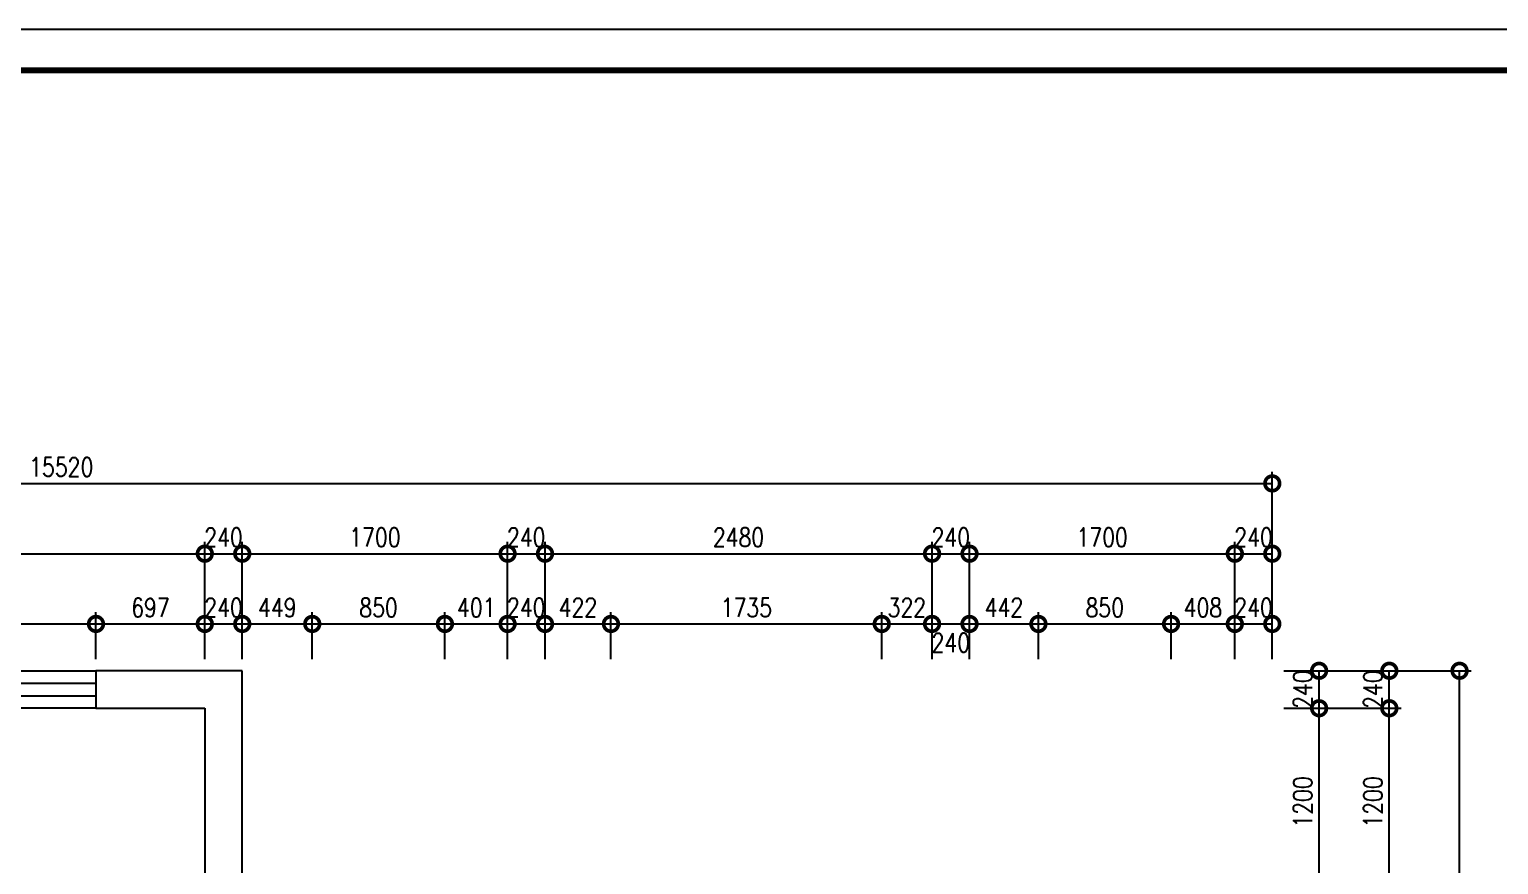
# Model space of a CAD drawing. Header units: millimetres. Extents: x 0 to 211505, y 0 to 22276.
# Drawn here: x 85973 to 95387, y 16926 to 22276 of the extents above; entities that cross this region are included whole.
import ezdxf

# ---------------------------------------------------------------- set-up
doc = ezdxf.new("R2010")
doc.units = ezdxf.units.MM
for name, color, linetype in [('P-墙体', 160, 'Continuous'), ('P-标注', 44, 'Continuous'), ('P-玻璃窗', 136, 'Continuous')]:
    doc.layers.add(name, color=color, linetype=linetype)
doc.styles.add('标准', font='simplex.shx', dxfattribs={"width": 0.8, "bigfont": 'gbcbig.shx'})
doc.dimstyles.new('sjj_1-075', dxfattribs={"dimscale": 75, "dimtxt": 1.6, "dimasz": 2.5, "dimexe": 1, "dimexo": 1, "dimgap": 0.6, "dimtad": 1, "dimdec": 0, "dimzin": 12, "dimdsep": 46, "dimtxsty": '标准', "dimblk": 'DOTSMALL', "dimblk1": 'DOTSMALL', "dimblk2": 'DOTSMALL', "dimcen": 0.125, "dimclrd": 3, "dimclre": 3, "dimclrt": 14, "dimadec": 0, "dimazin": 0, "dimtfac": 1, "dimtdec": 0, "dimtix": 1, "dimtmove": 2, "dimatfit": 3, "dimldrblk": 'DOTSMALL', "dimfxl": 6, "dimfxlon": 1, "dimtvp": 1, "dimtolj": 1, "dimtzin": 0, "dimarcsym": 0})

# ---------------------------------------------------------------- blocks, each defined once
blk = doc.blocks.new('_DotSmall')
at = {"color": 0, "linetype": 'ByBlock', "const_width": 0.5}
blk.add_lwpolyline([(-0.0625, 0, 1), (0.0625, 0, 1)], format="xyb", close=True, dxfattribs=at)
blk = doc.blocks.new('*D1499')
at = {"layer": 'DEFPOINTS', "color": 0}
for p in [(93937.2, 19367.8), (78417.2, 18917.8), (93937.2, 18917.8)]:
    blk.add_point(p, dxfattribs=at)
at = {"layer": 'P-标注', "color": 3, "lineweight": -2}
for p, q in [((78417.2, 18992.8), (78417.2, 19442.8)), ((93937.2, 18992.8), (93937.2, 19442.8)), ((78417.2, 19367.8), (93937.2, 19367.8))]:
    blk.add_line(p, q, dxfattribs=at)
at = {"layer": 'P-标注', "color": 3, "lineweight": -2, "xscale": 187.5, "yscale": 187.5, "zscale": 187.5, "rotation": 180}
blk.add_blockref('_DotSmall', (78417.2, 19367.8), dxfattribs=at)
at = {"layer": 'P-标注', "color": 3, "lineweight": -2, "xscale": 187.5, "yscale": 187.5, "zscale": 187.5}
blk.add_blockref('_DotSmall', (93937.2, 19367.8), dxfattribs=at)
at = {"layer": 'P-标注', "color": 14, "insert": (86177.2, 19472.8), "char_height": 120, "attachment_point": 5, "style": '标准'}
blk.add_mtext('\\A1;15520', dxfattribs=at)
blk = doc.blocks.new('*D1500')
at = {"layer": 'DEFPOINTS', "color": 0}
for p in [(94687.2, 18167.8), (95137.2, 18167.8), (94687.2, 7257.8)]:
    blk.add_point(p, dxfattribs=at)
at = {"layer": 'P-标注', "color": 3, "lineweight": -2}
for p, q in [((94762.2, 18167.8), (95212.2, 18167.8)), ((95137.2, 7257.8), (95137.2, 18167.8)), ((94762.2, 7257.8), (95212.2, 7257.8))]:
    blk.add_line(p, q, dxfattribs=at)
at = {"layer": 'P-标注', "color": 3, "lineweight": -2, "xscale": 187.5, "yscale": 187.5, "zscale": 187.5}
for p, rotation in [((95137.2, 18167.8), 89.99998127603163), ((95137.2, 7257.8), 269.9999812760316)]:
    blk.add_blockref('_DotSmall', p, dxfattribs=dict(at, rotation=rotation))
at = {"layer": 'P-标注', "color": 14, "insert": (95032.2, 12712.8), "char_height": 120, "attachment_point": 5, "rotation": 89.99998, "style": '标准'}
blk.add_mtext('\\A1;10910', dxfattribs=at)
blk = doc.blocks.new('*D1511')
at = {"layer": 'DEFPOINTS', "color": 0}
for p in [(87097.2, 18917.8), (81097.2, 18467.8), (87097.2, 18467.8)]:
    blk.add_point(p, dxfattribs=at)
at = {"layer": 'P-标注', "color": 3, "lineweight": -2}
for p, q in [((81097.2, 18542.8), (81097.2, 18992.8)), ((87097.2, 18542.8), (87097.2, 18992.8)), ((81097.2, 18917.8), (87097.2, 18917.8))]:
    blk.add_line(p, q, dxfattribs=at)
at = {"layer": 'P-标注', "color": 3, "lineweight": -2, "xscale": 187.5, "yscale": 187.5, "zscale": 187.5, "rotation": 180}
blk.add_blockref('_DotSmall', (81097.2, 18917.8), dxfattribs=at)
at = {"layer": 'P-标注', "color": 3, "lineweight": -2, "xscale": 187.5, "yscale": 187.5, "zscale": 187.5}
blk.add_blockref('_DotSmall', (87097.2, 18917.8), dxfattribs=at)
at = {"layer": 'P-标注', "color": 14, "insert": (84097.2, 19022.8), "char_height": 120, "attachment_point": 5, "style": '标准'}
blk.add_mtext('\\A1;6000', dxfattribs=at)
blk = doc.blocks.new('*D1512')
at = {"layer": 'DEFPOINTS', "color": 0}
for p in [(87337.2, 18917.8), (87097.2, 18467.8), (87337.2, 18467.8)]:
    blk.add_point(p, dxfattribs=at)
at = {"layer": 'P-标注', "color": 3, "lineweight": -2}
for p, q in [((87097.2, 18542.8), (87097.2, 18992.8)), ((87337.2, 18542.8), (87337.2, 18992.8)), ((87097.2, 18917.8), (87337.2, 18917.8))]:
    blk.add_line(p, q, dxfattribs=at)
at = {"layer": 'P-标注', "color": 3, "lineweight": -2, "xscale": 187.5, "yscale": 187.5, "zscale": 187.5}
blk.add_blockref('_DotSmall', (87097.2, 18917.8), dxfattribs=at)
at = {"layer": 'P-标注', "color": 3, "lineweight": -2, "xscale": 187.5, "yscale": 187.5, "zscale": 187.5, "rotation": 180}
blk.add_blockref('_DotSmall', (87337.2, 18917.8), dxfattribs=at)
at = {"layer": 'P-标注', "color": 14, "insert": (87217.2, 19022.8), "char_height": 120, "attachment_point": 5, "style": '标准'}
blk.add_mtext('\\A1;240', dxfattribs=at)
blk = doc.blocks.new('*D1513')
at = {"layer": 'DEFPOINTS', "color": 0}
for p in [(89037.2, 18917.8), (87337.2, 18467.8), (89037.2, 18467.8)]:
    blk.add_point(p, dxfattribs=at)
at = {"layer": 'P-标注', "color": 3, "lineweight": -2}
for p, q in [((87337.2, 18542.8), (87337.2, 18992.8)), ((89037.2, 18542.8), (89037.2, 18992.8)), ((87337.2, 18917.8), (89037.2, 18917.8))]:
    blk.add_line(p, q, dxfattribs=at)
at = {"layer": 'P-标注', "color": 3, "lineweight": -2, "xscale": 187.5, "yscale": 187.5, "zscale": 187.5, "rotation": 180}
blk.add_blockref('_DotSmall', (87337.2, 18917.8), dxfattribs=at)
at = {"layer": 'P-标注', "color": 3, "lineweight": -2, "xscale": 187.5, "yscale": 187.5, "zscale": 187.5}
blk.add_blockref('_DotSmall', (89037.2, 18917.8), dxfattribs=at)
at = {"layer": 'P-标注', "color": 14, "insert": (88187.2, 19022.8), "char_height": 120, "attachment_point": 5, "style": '标准'}
blk.add_mtext('\\A1;1700', dxfattribs=at)
blk = doc.blocks.new('*D1514')
at = {"layer": 'DEFPOINTS', "color": 0}
for p in [(89277.2, 18917.8), (89037.2, 18467.8), (89277.2, 18467.8)]:
    blk.add_point(p, dxfattribs=at)
at = {"layer": 'P-标注', "color": 3, "lineweight": -2}
for p, q in [((89037.2, 18542.8), (89037.2, 18992.8)), ((89277.2, 18542.8), (89277.2, 18992.8)), ((89037.2, 18917.8), (89277.2, 18917.8))]:
    blk.add_line(p, q, dxfattribs=at)
at = {"layer": 'P-标注', "color": 3, "lineweight": -2, "xscale": 187.5, "yscale": 187.5, "zscale": 187.5}
blk.add_blockref('_DotSmall', (89037.2, 18917.8), dxfattribs=at)
at = {"layer": 'P-标注', "color": 3, "lineweight": -2, "xscale": 187.5, "yscale": 187.5, "zscale": 187.5, "rotation": 180}
blk.add_blockref('_DotSmall', (89277.2, 18917.8), dxfattribs=at)
at = {"layer": 'P-标注', "color": 14, "insert": (89157.2, 19022.8), "char_height": 120, "attachment_point": 5, "style": '标准'}
blk.add_mtext('\\A1;240', dxfattribs=at)
blk = doc.blocks.new('*D1515')
at = {"layer": 'DEFPOINTS', "color": 0}
for p in [(91757.2, 18917.8), (89277.2, 18467.8), (91757.2, 18467.8)]:
    blk.add_point(p, dxfattribs=at)
at = {"layer": 'P-标注', "color": 3, "lineweight": -2}
for p, q in [((89277.2, 18542.8), (89277.2, 18992.8)), ((91757.2, 18542.8), (91757.2, 18992.8)), ((89277.2, 18917.8), (91757.2, 18917.8))]:
    blk.add_line(p, q, dxfattribs=at)
at = {"layer": 'P-标注', "color": 3, "lineweight": -2, "xscale": 187.5, "yscale": 187.5, "zscale": 187.5, "rotation": 180}
blk.add_blockref('_DotSmall', (89277.2, 18917.8), dxfattribs=at)
at = {"layer": 'P-标注', "color": 3, "lineweight": -2, "xscale": 187.5, "yscale": 187.5, "zscale": 187.5}
blk.add_blockref('_DotSmall', (91757.2, 18917.8), dxfattribs=at)
at = {"layer": 'P-标注', "color": 14, "insert": (90517.2, 19022.8), "char_height": 120, "attachment_point": 5, "style": '标准'}
blk.add_mtext('\\A1;2480', dxfattribs=at)
blk = doc.blocks.new('*D1516')
at = {"layer": 'DEFPOINTS', "color": 0}
for p in [(91997.2, 18917.8), (91757.2, 18467.8), (91997.2, 18467.8)]:
    blk.add_point(p, dxfattribs=at)
at = {"layer": 'P-标注', "color": 3, "lineweight": -2}
for p, q in [((91757.2, 18542.8), (91757.2, 18992.8)), ((91997.2, 18542.8), (91997.2, 18992.8)), ((91757.2, 18917.8), (91997.2, 18917.8))]:
    blk.add_line(p, q, dxfattribs=at)
at = {"layer": 'P-标注', "color": 3, "lineweight": -2, "xscale": 187.5, "yscale": 187.5, "zscale": 187.5}
blk.add_blockref('_DotSmall', (91757.2, 18917.8), dxfattribs=at)
at = {"layer": 'P-标注', "color": 3, "lineweight": -2, "xscale": 187.5, "yscale": 187.5, "zscale": 187.5, "rotation": 180}
blk.add_blockref('_DotSmall', (91997.2, 18917.8), dxfattribs=at)
at = {"layer": 'P-标注', "color": 14, "insert": (91877.2, 19022.8), "char_height": 120, "attachment_point": 5, "style": '标准'}
blk.add_mtext('\\A1;240', dxfattribs=at)
blk = doc.blocks.new('*D1517')
at = {"layer": 'DEFPOINTS', "color": 0}
for p in [(93697.2, 18917.8), (91997.2, 18467.8), (93697.2, 18467.8)]:
    blk.add_point(p, dxfattribs=at)
at = {"layer": 'P-标注', "color": 3, "lineweight": -2}
for p, q in [((91997.2, 18542.8), (91997.2, 18992.8)), ((93697.2, 18542.8), (93697.2, 18992.8)), ((91997.2, 18917.8), (93697.2, 18917.8))]:
    blk.add_line(p, q, dxfattribs=at)
at = {"layer": 'P-标注', "color": 3, "lineweight": -2, "xscale": 187.5, "yscale": 187.5, "zscale": 187.5, "rotation": 180}
blk.add_blockref('_DotSmall', (91997.2, 18917.8), dxfattribs=at)
at = {"layer": 'P-标注', "color": 3, "lineweight": -2, "xscale": 187.5, "yscale": 187.5, "zscale": 187.5}
blk.add_blockref('_DotSmall', (93697.2, 18917.8), dxfattribs=at)
at = {"layer": 'P-标注', "color": 14, "insert": (92847.2, 19022.8), "char_height": 120, "attachment_point": 5, "style": '标准'}
blk.add_mtext('\\A1;1700', dxfattribs=at)
blk = doc.blocks.new('*D1518')
at = {"layer": 'DEFPOINTS', "color": 0}
for p in [(93937.2, 18917.8), (93697.2, 18467.8), (93937.2, 18467.8)]:
    blk.add_point(p, dxfattribs=at)
at = {"layer": 'P-标注', "color": 3, "lineweight": -2}
for p, q in [((93697.2, 18542.8), (93697.2, 18992.8)), ((93937.2, 18542.8), (93937.2, 18992.8)), ((93697.2, 18917.8), (93937.2, 18917.8))]:
    blk.add_line(p, q, dxfattribs=at)
at = {"layer": 'P-标注', "color": 3, "lineweight": -2, "xscale": 187.5, "yscale": 187.5, "zscale": 187.5}
blk.add_blockref('_DotSmall', (93697.2, 18917.8), dxfattribs=at)
at = {"layer": 'P-标注', "color": 3, "lineweight": -2, "xscale": 187.5, "yscale": 187.5, "zscale": 187.5, "rotation": 180}
blk.add_blockref('_DotSmall', (93937.2, 18917.8), dxfattribs=at)
at = {"layer": 'P-标注', "color": 14, "insert": (93817.2, 19022.8), "char_height": 120, "attachment_point": 5, "style": '标准'}
blk.add_mtext('\\A1;240', dxfattribs=at)
blk = doc.blocks.new('*D1527')
at = {"layer": 'DEFPOINTS', "color": 0}
for p in [(94237.2, 17927.8), (94687.2, 17927.8), (94237.2, 16727.8)]:
    blk.add_point(p, dxfattribs=at)
at = {"layer": 'P-标注', "color": 3, "lineweight": -2}
for p, q in [((94312.2, 17927.8), (94762.2, 17927.8)), ((94687.2, 16727.8), (94687.2, 17927.8)), ((94312.2, 16727.8), (94762.2, 16727.8))]:
    blk.add_line(p, q, dxfattribs=at)
at = {"layer": 'P-标注', "color": 3, "lineweight": -2, "xscale": 187.5, "yscale": 187.5, "zscale": 187.5}
for p, rotation in [((94687.2, 17927.8), 89.99998127603176), ((94687.2, 16727.8), 269.9999812760317)]:
    blk.add_blockref('_DotSmall', p, dxfattribs=dict(at, rotation=rotation))
at = {"layer": 'P-标注', "color": 14, "insert": (94582.2, 17327.8), "char_height": 120, "attachment_point": 5, "rotation": 89.99998, "style": '标准'}
blk.add_mtext('\\A1;1200', dxfattribs=at)
blk = doc.blocks.new('*D1528')
at = {"layer": 'DEFPOINTS', "color": 0}
for p in [(94237.2, 18167.8), (94687.2, 18167.8), (94237.2, 17927.8)]:
    blk.add_point(p, dxfattribs=at)
at = {"layer": 'P-标注', "color": 3, "lineweight": -2}
for p, q in [((94312.2, 18167.8), (94762.2, 18167.8)), ((94687.2, 17927.8), (94687.2, 18167.8)), ((94312.2, 17927.8), (94762.2, 17927.8))]:
    blk.add_line(p, q, dxfattribs=at)
at = {"layer": 'P-标注', "color": 3, "lineweight": -2, "xscale": 187.5, "yscale": 187.5, "zscale": 187.5}
for p, rotation in [((94687.2, 18167.8), 269.9999812760311), ((94687.2, 17927.8), 89.99998127603108)]:
    blk.add_blockref('_DotSmall', p, dxfattribs=dict(at, rotation=rotation))
at = {"layer": 'P-标注', "color": 14, "insert": (94582.2, 18047.8), "char_height": 120, "attachment_point": 5, "rotation": 89.99998, "style": '标准'}
blk.add_mtext('\\A1;240', dxfattribs=at)
blk = doc.blocks.new('*D1548')
at = {"layer": 'DEFPOINTS', "color": 0}
for p in [(86399.9, 18467.8), (81696, 18167.8), (86399.9, 18167.8)]:
    blk.add_point(p, dxfattribs=at)
at = {"layer": 'P-标注', "color": 3, "lineweight": -2}
for p, q in [((81696, 18242.8), (81696, 18542.8)), ((81696, 18467.8), (86399.9, 18467.8)), ((86399.9, 18242.8), (86399.9, 18542.8))]:
    blk.add_line(p, q, dxfattribs=at)
at = {"layer": 'P-标注', "color": 3, "lineweight": -2, "xscale": 187.5, "yscale": 187.5, "zscale": 187.5, "rotation": 180}
blk.add_blockref('_DotSmall', (81696, 18467.8), dxfattribs=at)
at = {"layer": 'P-标注', "color": 3, "lineweight": -2, "xscale": 187.5, "yscale": 187.5, "zscale": 187.5}
blk.add_blockref('_DotSmall', (86399.9, 18467.8), dxfattribs=at)
at = {"layer": 'P-标注', "color": 14, "insert": (84047.9, 18572.8), "char_height": 120, "attachment_point": 5, "style": '标准'}
blk.add_mtext('\\A1;4704', dxfattribs=at)
blk = doc.blocks.new('*D1549')
at = {"layer": 'DEFPOINTS', "color": 0}
for p in [(87097.2, 18467.8), (86399.9, 18167.8), (87097.2, 18167.8)]:
    blk.add_point(p, dxfattribs=at)
at = {"layer": 'P-标注', "color": 3, "lineweight": -2}
for p, q in [((86399.9, 18242.8), (86399.9, 18542.8)), ((86399.9, 18467.8), (87097.2, 18467.8)), ((87097.2, 18242.8), (87097.2, 18542.8))]:
    blk.add_line(p, q, dxfattribs=at)
at = {"layer": 'P-标注', "color": 3, "lineweight": -2, "xscale": 187.5, "yscale": 187.5, "zscale": 187.5, "rotation": 180}
blk.add_blockref('_DotSmall', (86399.9, 18467.8), dxfattribs=at)
at = {"layer": 'P-标注', "color": 3, "lineweight": -2, "xscale": 187.5, "yscale": 187.5, "zscale": 187.5}
blk.add_blockref('_DotSmall', (87097.2, 18467.8), dxfattribs=at)
at = {"layer": 'P-标注', "color": 14, "insert": (86748.5, 18572.8), "char_height": 120, "attachment_point": 5, "style": '标准'}
blk.add_mtext('\\A1;697', dxfattribs=at)
blk = doc.blocks.new('*D1550')
at = {"layer": 'DEFPOINTS', "color": 0}
for p in [(87337.2, 18467.8), (87097.2, 18167.8), (87337.2, 18167.8)]:
    blk.add_point(p, dxfattribs=at)
at = {"layer": 'P-标注', "color": 3, "lineweight": -2}
for p, q in [((87097.2, 18242.8), (87097.2, 18542.8)), ((87097.2, 18467.8), (87337.2, 18467.8)), ((87337.2, 18242.8), (87337.2, 18542.8))]:
    blk.add_line(p, q, dxfattribs=at)
at = {"layer": 'P-标注', "color": 3, "lineweight": -2, "xscale": 187.5, "yscale": 187.5, "zscale": 187.5}
blk.add_blockref('_DotSmall', (87097.2, 18467.8), dxfattribs=at)
at = {"layer": 'P-标注', "color": 3, "lineweight": -2, "xscale": 187.5, "yscale": 187.5, "zscale": 187.5, "rotation": 180}
blk.add_blockref('_DotSmall', (87337.2, 18467.8), dxfattribs=at)
at = {"layer": 'P-标注', "color": 14, "insert": (87217.2, 18572.8), "char_height": 120, "attachment_point": 5, "style": '标准'}
blk.add_mtext('\\A1;240', dxfattribs=at)
blk = doc.blocks.new('*D1551')
at = {"layer": 'DEFPOINTS', "color": 0}
for p in [(87785.7, 18467.8), (87337.2, 18167.8), (87785.7, 18167.8)]:
    blk.add_point(p, dxfattribs=at)
at = {"layer": 'P-标注', "color": 3, "lineweight": -2}
for p, q in [((87337.2, 18242.8), (87337.2, 18542.8)), ((87337.2, 18467.8), (87785.7, 18467.8)), ((87785.7, 18242.8), (87785.7, 18542.8))]:
    blk.add_line(p, q, dxfattribs=at)
at = {"layer": 'P-标注', "color": 3, "lineweight": -2, "xscale": 187.5, "yscale": 187.5, "zscale": 187.5, "rotation": 180}
blk.add_blockref('_DotSmall', (87337.2, 18467.8), dxfattribs=at)
at = {"layer": 'P-标注', "color": 3, "lineweight": -2, "xscale": 187.5, "yscale": 187.5, "zscale": 187.5}
blk.add_blockref('_DotSmall', (87785.7, 18467.8), dxfattribs=at)
at = {"layer": 'P-标注', "color": 14, "insert": (87561.4, 18572.8), "char_height": 120, "attachment_point": 5, "style": '标准'}
blk.add_mtext('\\A1;449', dxfattribs=at)
blk = doc.blocks.new('*D1552')
at = {"layer": 'DEFPOINTS', "color": 0}
for p in [(88635.7, 18467.8), (87785.7, 18167.8), (88635.7, 18167.8)]:
    blk.add_point(p, dxfattribs=at)
at = {"layer": 'P-标注', "color": 3, "lineweight": -2}
for p, q in [((87785.7, 18242.8), (87785.7, 18542.8)), ((87785.7, 18467.8), (88635.7, 18467.8)), ((88635.7, 18242.8), (88635.7, 18542.8))]:
    blk.add_line(p, q, dxfattribs=at)
at = {"layer": 'P-标注', "color": 3, "lineweight": -2, "xscale": 187.5, "yscale": 187.5, "zscale": 187.5, "rotation": 180}
blk.add_blockref('_DotSmall', (87785.7, 18467.8), dxfattribs=at)
at = {"layer": 'P-标注', "color": 3, "lineweight": -2, "xscale": 187.5, "yscale": 187.5, "zscale": 187.5}
blk.add_blockref('_DotSmall', (88635.7, 18467.8), dxfattribs=at)
at = {"layer": 'P-标注', "color": 14, "insert": (88210.7, 18572.8), "char_height": 120, "attachment_point": 5, "style": '标准'}
blk.add_mtext('\\A1;850', dxfattribs=at)
blk = doc.blocks.new('*D1553')
at = {"layer": 'DEFPOINTS', "color": 0}
for p in [(89037.2, 18467.8), (88635.7, 18167.8), (89037.2, 18167.8)]:
    blk.add_point(p, dxfattribs=at)
at = {"layer": 'P-标注', "color": 3, "lineweight": -2}
for p, q in [((88635.7, 18242.8), (88635.7, 18542.8)), ((88635.7, 18467.8), (89037.2, 18467.8)), ((89037.2, 18242.8), (89037.2, 18542.8))]:
    blk.add_line(p, q, dxfattribs=at)
at = {"layer": 'P-标注', "color": 3, "lineweight": -2, "xscale": 187.5, "yscale": 187.5, "zscale": 187.5, "rotation": 180}
blk.add_blockref('_DotSmall', (88635.7, 18467.8), dxfattribs=at)
at = {"layer": 'P-标注', "color": 3, "lineweight": -2, "xscale": 187.5, "yscale": 187.5, "zscale": 187.5}
blk.add_blockref('_DotSmall', (89037.2, 18467.8), dxfattribs=at)
at = {"layer": 'P-标注', "color": 14, "insert": (88836.4, 18572.8), "char_height": 120, "attachment_point": 5, "style": '标准'}
blk.add_mtext('\\A1;401', dxfattribs=at)
blk = doc.blocks.new('*D1554')
at = {"layer": 'DEFPOINTS', "color": 0}
for p in [(89277.2, 18467.8), (89037.2, 18167.8), (89277.2, 18167.8)]:
    blk.add_point(p, dxfattribs=at)
at = {"layer": 'P-标注', "color": 3, "lineweight": -2}
for p, q in [((89037.2, 18242.8), (89037.2, 18542.8)), ((89037.2, 18467.8), (89277.2, 18467.8)), ((89277.2, 18242.8), (89277.2, 18542.8))]:
    blk.add_line(p, q, dxfattribs=at)
at = {"layer": 'P-标注', "color": 3, "lineweight": -2, "xscale": 187.5, "yscale": 187.5, "zscale": 187.5}
blk.add_blockref('_DotSmall', (89037.2, 18467.8), dxfattribs=at)
at = {"layer": 'P-标注', "color": 3, "lineweight": -2, "xscale": 187.5, "yscale": 187.5, "zscale": 187.5, "rotation": 180}
blk.add_blockref('_DotSmall', (89277.2, 18467.8), dxfattribs=at)
at = {"layer": 'P-标注', "color": 14, "insert": (89157.2, 18572.8), "char_height": 120, "attachment_point": 5, "style": '标准'}
blk.add_mtext('\\A1;240', dxfattribs=at)
blk = doc.blocks.new('*D1555')
at = {"layer": 'DEFPOINTS', "color": 0}
for p in [(89699.6, 18467.8), (89277.2, 18167.8), (89699.6, 18167.8)]:
    blk.add_point(p, dxfattribs=at)
at = {"layer": 'P-标注', "color": 3, "lineweight": -2}
for p, q in [((89277.2, 18242.8), (89277.2, 18542.8)), ((89277.2, 18467.8), (89699.6, 18467.8)), ((89699.6, 18242.8), (89699.6, 18542.8))]:
    blk.add_line(p, q, dxfattribs=at)
at = {"layer": 'P-标注', "color": 3, "lineweight": -2, "xscale": 187.5, "yscale": 187.5, "zscale": 187.5, "rotation": 180}
blk.add_blockref('_DotSmall', (89277.2, 18467.8), dxfattribs=at)
at = {"layer": 'P-标注', "color": 3, "lineweight": -2, "xscale": 187.5, "yscale": 187.5, "zscale": 187.5}
blk.add_blockref('_DotSmall', (89699.6, 18467.8), dxfattribs=at)
at = {"layer": 'P-标注', "color": 14, "insert": (89488.4, 18572.8), "char_height": 120, "attachment_point": 5, "style": '标准'}
blk.add_mtext('\\A1;422', dxfattribs=at)
blk = doc.blocks.new('*D1556')
at = {"layer": 'DEFPOINTS', "color": 0}
for p in [(91434.8, 18467.8), (89699.6, 18167.8), (91434.8, 18167.8)]:
    blk.add_point(p, dxfattribs=at)
at = {"layer": 'P-标注', "color": 3, "lineweight": -2}
for p, q in [((89699.6, 18242.8), (89699.6, 18542.8)), ((89699.6, 18467.8), (91434.8, 18467.8)), ((91434.8, 18242.8), (91434.8, 18542.8))]:
    blk.add_line(p, q, dxfattribs=at)
at = {"layer": 'P-标注', "color": 3, "lineweight": -2, "xscale": 187.5, "yscale": 187.5, "zscale": 187.5, "rotation": 180}
blk.add_blockref('_DotSmall', (89699.6, 18467.8), dxfattribs=at)
at = {"layer": 'P-标注', "color": 3, "lineweight": -2, "xscale": 187.5, "yscale": 187.5, "zscale": 187.5}
blk.add_blockref('_DotSmall', (91434.8, 18467.8), dxfattribs=at)
at = {"layer": 'P-标注', "color": 14, "insert": (90567.2, 18572.8), "char_height": 120, "attachment_point": 5, "style": '标准'}
blk.add_mtext('\\A1;1735', dxfattribs=at)
blk = doc.blocks.new('*D1557')
at = {"layer": 'DEFPOINTS', "color": 0}
for p in [(91757.2, 18467.8), (91434.8, 18167.8), (91757.2, 18167.8)]:
    blk.add_point(p, dxfattribs=at)
at = {"layer": 'P-标注', "color": 3, "lineweight": -2}
for p, q in [((91434.8, 18242.8), (91434.8, 18542.8)), ((91434.8, 18467.8), (91757.2, 18467.8)), ((91757.2, 18242.8), (91757.2, 18542.8))]:
    blk.add_line(p, q, dxfattribs=at)
at = {"layer": 'P-标注', "color": 3, "lineweight": -2, "xscale": 187.5, "yscale": 187.5, "zscale": 187.5}
blk.add_blockref('_DotSmall', (91434.8, 18467.8), dxfattribs=at)
at = {"layer": 'P-标注', "color": 3, "lineweight": -2, "xscale": 187.5, "yscale": 187.5, "zscale": 187.5, "rotation": 180}
blk.add_blockref('_DotSmall', (91757.2, 18467.8), dxfattribs=at)
at = {"layer": 'P-标注', "color": 14, "insert": (91596, 18572.8), "char_height": 120, "attachment_point": 5, "style": '标准'}
blk.add_mtext('\\A1;322', dxfattribs=at)
blk = doc.blocks.new('*D1558')
at = {"layer": 'DEFPOINTS', "color": 0}
for p in [(91997.2, 18467.8), (91757.2, 18167.8), (91997.2, 18167.8)]:
    blk.add_point(p, dxfattribs=at)
at = {"layer": 'P-标注', "color": 3, "lineweight": -2}
for p, q in [((91757.2, 18242.8), (91757.2, 18542.8)), ((91757.2, 18467.8), (91997.2, 18467.8)), ((91997.2, 18242.8), (91997.2, 18542.8))]:
    blk.add_line(p, q, dxfattribs=at)
at = {"layer": 'P-标注', "color": 3, "lineweight": -2, "xscale": 187.5, "yscale": 187.5, "zscale": 187.5, "rotation": 180}
blk.add_blockref('_DotSmall', (91757.2, 18467.8), dxfattribs=at)
at = {"layer": 'P-标注', "color": 3, "lineweight": -2, "xscale": 187.5, "yscale": 187.5, "zscale": 187.5}
blk.add_blockref('_DotSmall', (91997.2, 18467.8), dxfattribs=at)
at = {"layer": 'P-标注', "color": 14, "insert": (91877.2, 18347.8), "char_height": 120, "attachment_point": 5, "style": '标准'}
blk.add_mtext('\\A1;240', dxfattribs=at)
blk = doc.blocks.new('*D1559')
at = {"layer": 'DEFPOINTS', "color": 0}
for p in [(92438.8, 18467.8), (91997.2, 18167.8), (92438.8, 18167.8)]:
    blk.add_point(p, dxfattribs=at)
at = {"layer": 'P-标注', "color": 3, "lineweight": -2}
for p, q in [((91997.2, 18242.8), (91997.2, 18542.8)), ((91997.2, 18467.8), (92438.8, 18467.8)), ((92438.8, 18242.8), (92438.8, 18542.8))]:
    blk.add_line(p, q, dxfattribs=at)
at = {"layer": 'P-标注', "color": 3, "lineweight": -2, "xscale": 187.5, "yscale": 187.5, "zscale": 187.5, "rotation": 180}
blk.add_blockref('_DotSmall', (91997.2, 18467.8), dxfattribs=at)
at = {"layer": 'P-标注', "color": 3, "lineweight": -2, "xscale": 187.5, "yscale": 187.5, "zscale": 187.5}
blk.add_blockref('_DotSmall', (92438.8, 18467.8), dxfattribs=at)
at = {"layer": 'P-标注', "color": 14, "insert": (92218, 18572.8), "char_height": 120, "attachment_point": 5, "style": '标准'}
blk.add_mtext('\\A1;442', dxfattribs=at)
blk = doc.blocks.new('*D1560')
at = {"layer": 'DEFPOINTS', "color": 0}
for p in [(93288.8, 18467.8), (92438.8, 18167.8), (93288.8, 18167.8)]:
    blk.add_point(p, dxfattribs=at)
at = {"layer": 'P-标注', "color": 3, "lineweight": -2}
for p, q in [((92438.8, 18242.8), (92438.8, 18542.8)), ((92438.8, 18467.8), (93288.8, 18467.8)), ((93288.8, 18242.8), (93288.8, 18542.8))]:
    blk.add_line(p, q, dxfattribs=at)
at = {"layer": 'P-标注', "color": 3, "lineweight": -2, "xscale": 187.5, "yscale": 187.5, "zscale": 187.5, "rotation": 180}
blk.add_blockref('_DotSmall', (92438.8, 18467.8), dxfattribs=at)
at = {"layer": 'P-标注', "color": 3, "lineweight": -2, "xscale": 187.5, "yscale": 187.5, "zscale": 187.5}
blk.add_blockref('_DotSmall', (93288.8, 18467.8), dxfattribs=at)
at = {"layer": 'P-标注', "color": 14, "insert": (92863.8, 18572.8), "char_height": 120, "attachment_point": 5, "style": '标准'}
blk.add_mtext('\\A1;850', dxfattribs=at)
blk = doc.blocks.new('*D1561')
at = {"layer": 'DEFPOINTS', "color": 0}
for p in [(93697.2, 18467.8), (93288.8, 18167.8), (93697.2, 18167.8)]:
    blk.add_point(p, dxfattribs=at)
at = {"layer": 'P-标注', "color": 3, "lineweight": -2}
for p, q in [((93288.8, 18242.8), (93288.8, 18542.8)), ((93288.8, 18467.8), (93697.2, 18467.8)), ((93697.2, 18242.8), (93697.2, 18542.8))]:
    blk.add_line(p, q, dxfattribs=at)
at = {"layer": 'P-标注', "color": 3, "lineweight": -2, "xscale": 187.5, "yscale": 187.5, "zscale": 187.5, "rotation": 180}
blk.add_blockref('_DotSmall', (93288.8, 18467.8), dxfattribs=at)
at = {"layer": 'P-标注', "color": 3, "lineweight": -2, "xscale": 187.5, "yscale": 187.5, "zscale": 187.5}
blk.add_blockref('_DotSmall', (93697.2, 18467.8), dxfattribs=at)
at = {"layer": 'P-标注', "color": 14, "insert": (93493, 18572.8), "char_height": 120, "attachment_point": 5, "style": '标准'}
blk.add_mtext('\\A1;408', dxfattribs=at)
blk = doc.blocks.new('*D1562')
at = {"layer": 'DEFPOINTS', "color": 0}
for p in [(93937.2, 18467.8), (93697.2, 18167.8), (93937.2, 18167.8)]:
    blk.add_point(p, dxfattribs=at)
at = {"layer": 'P-标注', "color": 3, "lineweight": -2}
for p, q in [((93697.2, 18242.8), (93697.2, 18542.8)), ((93697.2, 18467.8), (93937.2, 18467.8)), ((93937.2, 18242.8), (93937.2, 18542.8))]:
    blk.add_line(p, q, dxfattribs=at)
at = {"layer": 'P-标注', "color": 3, "lineweight": -2, "xscale": 187.5, "yscale": 187.5, "zscale": 187.5}
blk.add_blockref('_DotSmall', (93697.2, 18467.8), dxfattribs=at)
at = {"layer": 'P-标注', "color": 3, "lineweight": -2, "xscale": 187.5, "yscale": 187.5, "zscale": 187.5, "rotation": 180}
blk.add_blockref('_DotSmall', (93937.2, 18467.8), dxfattribs=at)
at = {"layer": 'P-标注', "color": 14, "insert": (93817.2, 18572.8), "char_height": 120, "attachment_point": 5, "style": '标准'}
blk.add_mtext('\\A1;240', dxfattribs=at)
blk = doc.blocks.new('*D1571')
at = {"layer": 'DEFPOINTS', "color": 0}
for p in [(93937.2, 17927.8), (94237.2, 17927.8), (93937.2, 16727.8)]:
    blk.add_point(p, dxfattribs=at)
at = {"layer": 'P-标注', "color": 3, "lineweight": -2}
for p, q in [((94012.2, 17927.8), (94312.2, 17927.8)), ((94237.2, 16727.8), (94237.2, 17927.8)), ((94012.2, 16727.8), (94312.2, 16727.8))]:
    blk.add_line(p, q, dxfattribs=at)
at = {"layer": 'P-标注', "color": 3, "lineweight": -2, "xscale": 187.5, "yscale": 187.5, "zscale": 187.5}
for p, rotation in [((94237.2, 17927.8), 89.99998127603176), ((94237.2, 16727.8), 269.9999812760317)]:
    blk.add_blockref('_DotSmall', p, dxfattribs=dict(at, rotation=rotation))
at = {"layer": 'P-标注', "color": 14, "insert": (94132.2, 17327.8), "char_height": 120, "attachment_point": 5, "rotation": 89.99998, "style": '标准'}
blk.add_mtext('\\A1;1200', dxfattribs=at)
blk = doc.blocks.new('*D1572')
at = {"layer": 'DEFPOINTS', "color": 0}
for p in [(93937.2, 18167.8), (94237.2, 18167.8), (93937.2, 17927.8)]:
    blk.add_point(p, dxfattribs=at)
at = {"layer": 'P-标注', "color": 3, "lineweight": -2}
for p, q in [((94012.2, 18167.8), (94312.2, 18167.8)), ((94237.2, 17927.8), (94237.2, 18167.8)), ((94012.2, 17927.8), (94312.2, 17927.8))]:
    blk.add_line(p, q, dxfattribs=at)
at = {"layer": 'P-标注', "color": 3, "lineweight": -2, "xscale": 187.5, "yscale": 187.5, "zscale": 187.5}
for p, rotation in [((94237.2, 18167.8), 269.9999812760311), ((94237.2, 17927.8), 89.99998127603108)]:
    blk.add_blockref('_DotSmall', p, dxfattribs=dict(at, rotation=rotation))
at = {"layer": 'P-标注', "color": 14, "insert": (94132.2, 18047.8), "char_height": 120, "attachment_point": 5, "rotation": 89.99998, "style": '标准'}
blk.add_mtext('\\A1;240', dxfattribs=at)
blk = doc.blocks.new('home_blk_134')
at = {"layer": 'P-玻璃窗'}
blk.add_lwpolyline([(235518.845291, 29455), (240222.724215, 29455), (240222.724215, 29215), (235518.845291, 29215)], close=True, dxfattribs=at)
for points in [[(235518.845291, 29375), (240222.724215, 29375)], [(235518.845291, 29295), (240222.724215, 29295)]]:
    blk.add_lwpolyline(points, dxfattribs=at)
blk = doc.blocks.new('title_block_a3')
at = {"color": 142}
blk.add_line((420, 297), (0, 297), dxfattribs=at)
at = {"color": 142, "const_width": 0.5}
blk.add_lwpolyline([(3.5, 293.5), (416.5, 293.5), (416.5, 3.5), (3.5, 3.5)], close=True, dxfattribs=at)

msp = doc.modelspace()

# ---------------------------------------------------------------- linework, layer by layer
at = {"layer": 'P-墙体'}
for p, q in [((87337.2, 18167.8), (86399.9, 18167.8)), ((86399.9, 18167.8), (86399.9, 17927.8)), ((87337.2, 16727.8), (87337.2, 18167.8)), ((86399.9, 17927.8), (87097.2, 17927.8)), ((87097.2, 17927.8), (87097.2, 16727.8))]:
    msp.add_line(p, q, dxfattribs=at)

# ---------------------------------------------------------------- block references
at = {"color": 0, "linetype": 'ByBlock', "xscale": 75.00187504687618, "yscale": 75.00187504687618, "zscale": 75.00187504687618}
msp.add_blockref('title_block_a3', (72001.8, 0), dxfattribs=at)
at = {"layer": 'P-玻璃窗', "color": 0, "linetype": 'ByBlock'}
msp.add_blockref('home_blk_134', (-153822.8, -11287.2), dxfattribs=at)

# ---------------------------------------------------------------- dimensions: what is measured, and where the dimension line sits
at = {"layer": 'P-标注'}
for base, p1, p2, picture, middle in [((93937.2, 19367.8), (78417.2, 18917.8), (93937.2, 18917.8), '*D1499', (86177.2, 19472.8)), ((87097.2, 18917.8), (81097.2, 18467.8), (87097.2, 18467.8), '*D1511', (84097.2, 19022.8)), ((87337.2, 18917.8), (87097.2, 18467.8), (87337.2, 18467.8), '*D1512', (87217.2, 19022.8)), ((89037.2, 18917.8), (87337.2, 18467.8), (89037.2, 18467.8), '*D1513', (88187.2, 19022.8)), ((89277.2, 18917.8), (89037.2, 18467.8), (89277.2, 18467.8), '*D1514', (89157.2, 19022.8)), ((91757.2, 18917.8), (89277.2, 18467.8), (91757.2, 18467.8), '*D1515', (90517.2, 19022.8)), ((91997.2, 18917.8), (91757.2, 18467.8), (91997.2, 18467.8), '*D1516', (91877.2, 19022.8)), ((93697.2, 18917.8), (91997.2, 18467.8), (93697.2, 18467.8), '*D1517', (92847.2, 19022.8)), ((93937.2, 18917.8), (93697.2, 18467.8), (93937.2, 18467.8), '*D1518', (93817.2, 19022.8)), ((86399.9, 18467.8), (81696, 18167.8), (86399.9, 18167.8), '*D1548', (84047.9, 18572.8)), ((87097.2, 18467.8), (86399.9, 18167.8), (87097.2, 18167.8), '*D1549', (86748.5, 18572.8)), ((87337.2, 18467.8), (87097.2, 18167.8), (87337.2, 18167.8), '*D1550', (87217.2, 18572.8)), ((87785.6746, 18467.8178), (87337.1544, 18167.8178), (87785.6746, 18167.8178), '*D1551', (87561.4145, 18572.8178)), ((88635.7, 18467.8), (87785.7, 18167.8), (88635.7, 18167.8), '*D1552', (88210.7, 18572.8)), ((89037.1544, 18467.8178), (88635.6746, 18167.8178), (89037.1544, 18167.8178), '*D1553', (88836.4145, 18572.8178)), ((89277.2, 18467.8), (89037.2, 18167.8), (89277.2, 18167.8), '*D1554', (89157.2, 18572.8)), ((89699.6, 18467.8), (89277.2, 18167.8), (89699.6, 18167.8), '*D1555', (89488.4, 18572.8)), ((91434.8, 18467.8), (89699.6, 18167.8), (91434.8, 18167.8), '*D1556', (90567.2, 18572.8)), ((91757.2, 18467.8), (91434.8, 18167.8), (91757.2, 18167.8), '*D1557', (91596, 18572.8)), ((92438.8, 18467.8), (91997.2, 18167.8), (92438.8, 18167.8), '*D1559', (92218, 18572.8)), ((93288.8, 18467.8), (92438.8, 18167.8), (93288.8, 18167.8), '*D1560', (92863.8, 18572.8)), ((93697.2, 18467.8), (93288.8, 18167.8), (93697.2, 18167.8), '*D1561', (93493, 18572.8)), ((93937.2, 18467.8), (93697.2, 18167.8), (93937.2, 18167.8), '*D1562', (93817.2, 18572.8))]:
    dim = msp.add_linear_dim(base=base, p1=p1, p2=p2, dimstyle='sjj_1-075', dxfattribs=at)
    dim.commit()
    dim.dimension.update_dxf_attribs({"geometry": picture, "text_midpoint": middle})
dim = msp.add_linear_dim(base=(91997.2, 18467.8), p1=(91757.2, 18167.8), p2=(91997.2, 18167.8), dimstyle='sjj_1-075', dxfattribs=at)
dim.commit()
dim.dimension.update_dxf_attribs({"geometry": '*D1558', "text_midpoint": (91877.2, 18347.8), "dimtype": 160})
for base, p1, p2, picture, middle in [((94237.2, 18167.8), (93937.2, 17927.8), (93937.2, 18167.8), '*D1572', (94132.2, 18047.8)), ((94687.2, 18167.8), (94237.2, 17927.8), (94237.2, 18167.8), '*D1528', (94582.2, 18047.8)), ((95137.2, 18167.8), (94687.2, 7257.8), (94687.2, 18167.8), '*D1500', (95032.2, 12712.8)), ((94237.2, 17927.8), (93937.2, 16727.8), (93937.2, 17927.8), '*D1571', (94132.2, 17327.8)), ((94687.2, 17927.8), (94237.2, 16727.8), (94237.2, 17927.8), '*D1527', (94582.2, 17327.8))]:
    dim = msp.add_linear_dim(base=base, p1=p1, p2=p2, angle=89.99998, dimstyle='sjj_1-075', dxfattribs=at)
    dim.commit()
    dim.dimension.update_dxf_attribs({"geometry": picture, "text_midpoint": middle})

doc.saveas('drawing.dxf')
